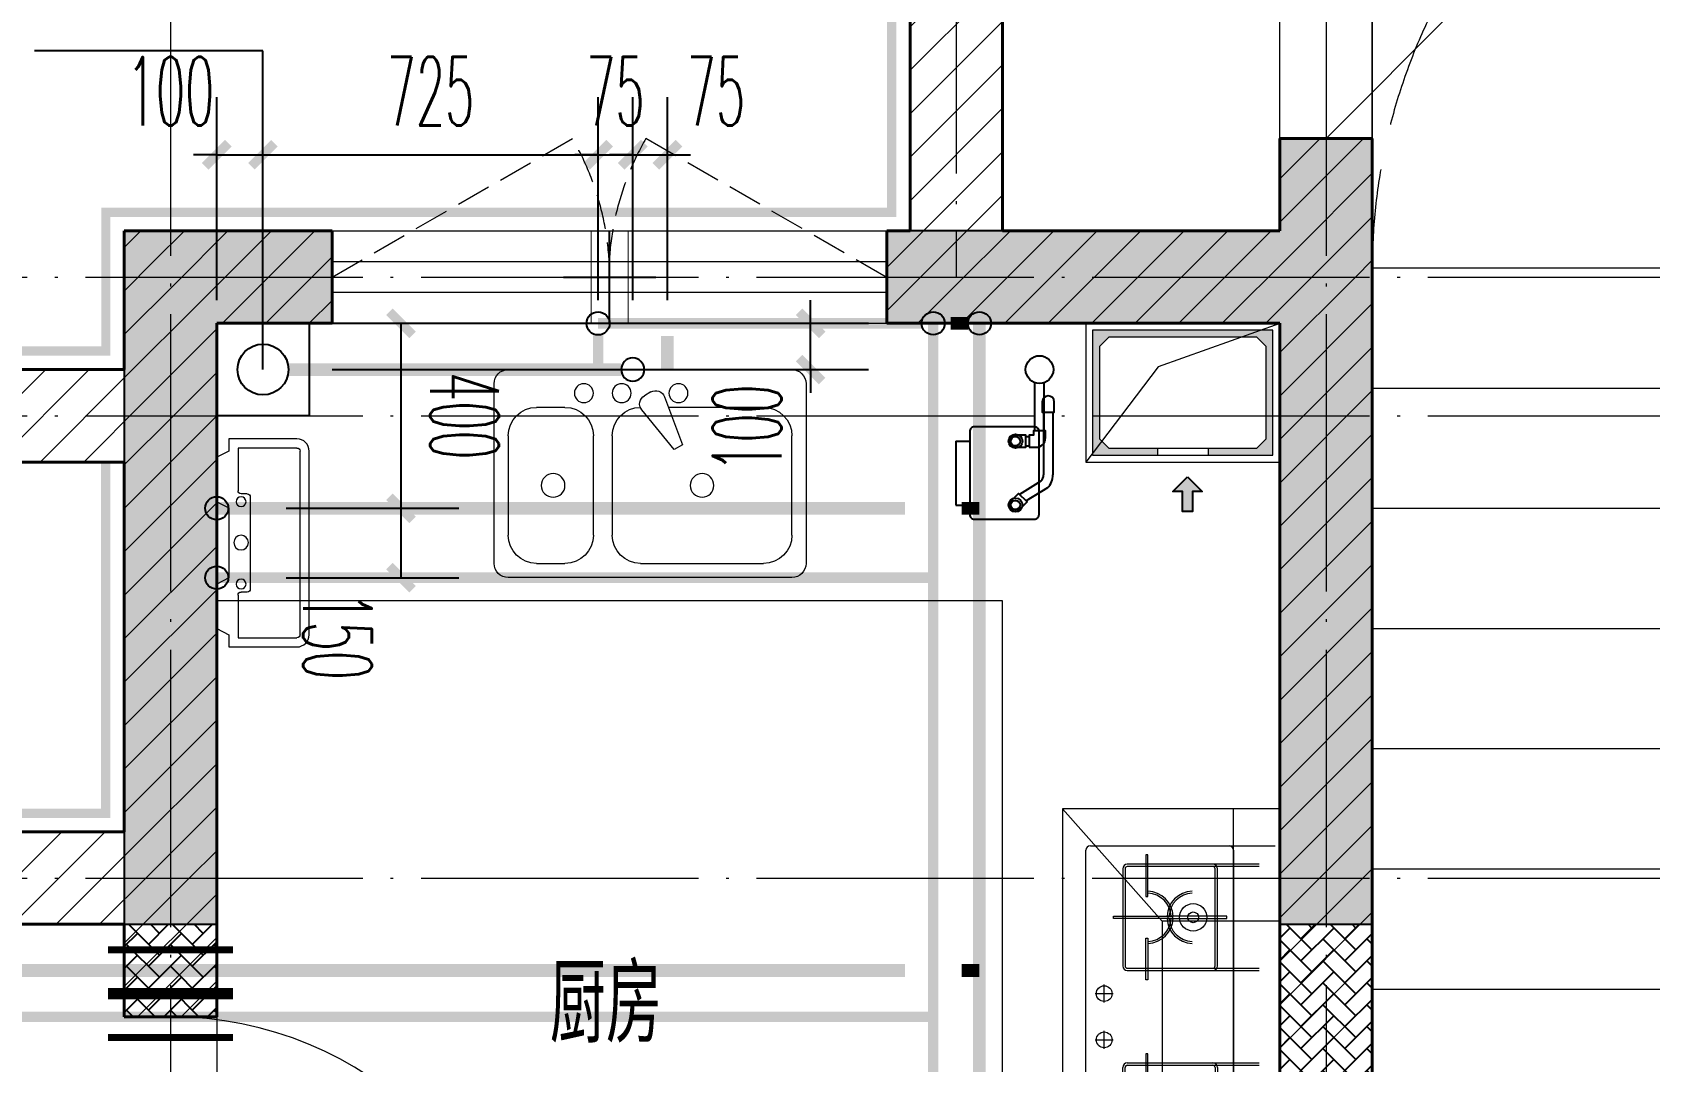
# Model space of a CAD drawing. Extents: x 27938 to 650306, y -92720 to 1524912.
# Drawn here: x 281618 to 285117, y 112609 to 114835 of the extents above; entities that cross this region are included whole.
import ezdxf

# ---------------------------------------------------------------- set-up
doc = ezdxf.new("R2010")
doc.units = 0
doc.header["$LTSCALE"] = 1000
doc.header["$MEASUREMENT"] = 0
doc.linetypes.add('DASH', pattern=[0.35, 0.25, -0.1])
doc.linetypes.add('DOTE', pattern=[2.42, 2, -0.2, 0.02, -0.2])
for name, color, linetype in [('AH-FURNITURE', 1, 'Continuous'), ('COLUMN', 9, 'Continuous'), ('DIM_餐饮排水', 3, 'Continuous'), ('EQUIP_污水', 7, 'Continuous'), ('IP-bath&kitchen-JOHNSON', 4, 'Continuous'), ('PIPE-热给水', 5, 'RJ1'), ('PIPE-给水', 3, 'J1'), ('PIPE-餐饮排水', 41, 'P'), ('PUB_TEXT', 4, 'Continuous'), ('TWT_DIM', 3, 'Continuous'), ('VALVE_不分区给水', 7, 'Continuous'), ('VPIPE-热给水', 5, 'RJ1'), ('VPIPE-给水', 3, 'TG_J'), ('VPIPE-餐饮排水', 41, 'P'), ('保温', 6, 'Continuous'), ('建筑-排气道', 9, 'Continuous'), ('机电标识类', 1, 'Continuous')]:
    doc.layers.add(name, color=color, linetype=linetype)
for name, color, linetype, lineweight in [('DOTE', 19, 'DOTE', 9), ('LVTRY', 1, 'Continuous', 13), ('PUB_HATCH', 8, 'Continuous', 9), ('STAIR', 2, 'Continuous', 18), ('WALL', 9, 'Continuous', 40), ('WINDOW', 8, 'Continuous', 15), ('平面-空调室内机', 176, 'Continuous', 9), ('平面-空调预留孔', 173, 'Continuous', 15), ('空调', 76, 'Continuous', 13), ('立面-洞口示意', 152, 'Continuous', 13)]:
    doc.layers.add(name, color=color, linetype=linetype, lineweight=lineweight)
doc.styles.add('_TCH_DIM_T3', font='SIMPLEX.shx', dxfattribs={"width": 0.494118, "bigfont": 'GBCBIG.shx'})
doc.styles.add('DIM_FONT', font='SIMPLEX.shx', dxfattribs={"width": 0.56})
doc.styles.get("Standard").update_dxf_attribs({"font": 'gbenor.shx', "bigfont": 'gbcbig.shx'})
doc.styles.add('TG_LINETYPE', font='SIMPLEX', dxfattribs={"width": 0.8, "height": 3, "bigfont": 'HZTXT'})
doc.linetypes.add('J1', pattern='A,3,-0.2,["J1",Standard,S=0.25,R=0,X=-0.1,Y=-0.115],-0.35', length=3.55)
doc.linetypes.add('P', pattern='A,3,-0.2,["P",Standard,S=0.25,R=0,X=-0.1,Y=-0.115],-0.2', length=3.4)
doc.linetypes.add('RJ1', pattern='A,3,-0.2,["RJ1",Standard,S=0.25,R=0,X=-0.1,Y=-0.115],-0.5', length=3.7)
doc.linetypes.add('TG_J', pattern='A,2,-0.22,["J",TG_LINETYPE,S=0.1,R=0,X=-0.18,Y=-0.15],0', length=2.22)
doc.dimstyles.new('_TWT_ARCH&&50', dxfattribs={"dimtxt": 148.75, "dimasz": 50, "dimexe": 125, "dimexo": 150, "dimgap": 63.125, "dimtad": 1, "dimdec": 0, "dimzin": 0, "dimdsep": 46, "dimtxsty": '_TCH_DIM_T3', "dimblk": 'ARCHTICK', "dimcen": 0.09, "dimclrt": 7, "dimazin": 2, "dimtfac": 1, "dimtdec": 0, "dimtix": 1, "dimtmove": 2, "dimatfit": 3, "dimfxl": 1, "dimtolj": 1, "dimtzin": 0, "dimarcsym": 0})
pattern_1 = [(45, (0, 47.75), (-47.022601, 47.022601), [])]

# ---------------------------------------------------------------- blocks, each defined once
blk = doc.blocks.new('FGDGDRGSDGDG')
at = {"layer": 'DOTE', "linetype": 'DOTE', "ltscale": 0.3}
for p, q in [((499982.5, 529998.5), (499982.5, 523848.5)), ((502482.5, 529998.5), (502482.5, 522348.5)), ((501682.5, 527998.5), (501682.5, 526448.5)), ((488182.5, 526448.5), (546982.5, 526448.5)), ((488182.5, 526148.5), (546982.5, 526148.5)), ((488182.5, 525148.5), (546982.5, 525148.5))]:
    blk.add_line(p, q, dxfattribs=at)
blk = doc.blocks.new('rtyg7uyhg')
at = {"layer": 'LVTRY', "color": 0}
for p, q in [((194234.6, 45488.8), (193621, 45488.8)), ((193590.3, 45458.1), (193590.3, 45069.5)), ((194265.3, 45069.5), (194265.3, 45458.1)), ((193896.4, 45429.9), (193857.6, 45326.3)), ((193925.8, 45440.4), (193940.1, 45432.2)), ((193682.3, 45407), (193887.8, 45407)), ((193875.3, 45316), (193945.6, 45401.5)), ((194111.9, 45407), (194173.3, 45407)), ((193621, 45130.8), (193621, 45345.6)), ((194009.6, 45345.6), (194009.6, 45130.8)), ((194050.5, 45130.8), (194050.5, 45345.6)), ((194234.6, 45345.6), (194234.6, 45130.8)), ((193857.6, 45326.3), (193875.3, 45316)), ((193948.3, 45069.5), (193682.3, 45069.5)), ((194173.3, 45069.5), (194111.9, 45069.5)), ((193621, 45038.8), (194234.6, 45038.8))]:
    blk.add_line(p, q, dxfattribs=at)
for centre, radius in [((193866.4, 45437.7), 20.5), ((193989.2, 45437.7), 20.5), ((194071, 45437.7), 20.5), ((193815.3, 45238.2), 25.6), ((194137.5, 45238.2), 25.6)]:
    blk.add_circle(centre, radius, dxfattribs=at)
for centre, radius, start, end in [((193621, 45458.1), 30.7, 90, 180), ((194234.6, 45458.1), 30.7, 360, 90), ((193915.6, 45422.7), 20.5, 60, 159.4623), ((193929.8, 45414.5), 20.5, 320.5377, 60), ((193682.3, 45345.6), 61.4, 90, 180), ((193948.3, 45345.6), 61.4, 360, 90), ((194111.9, 45345.6), 61.4, 90, 180), ((194173.3, 45345.6), 61.4, 360, 90), ((193682.3, 45130.8), 61.4, 180, 270), ((193948.3, 45130.8), 61.4, 270, 360), ((194111.9, 45130.8), 61.4, 180, 270), ((194173.3, 45130.8), 61.4, 270, 360), ((193621, 45069.5), 30.7, 180, 270), ((194234.6, 45069.5), 30.7, 270, 360)]:
    blk.add_arc(centre, radius, start, end, dxfattribs=at)
at = {"layer": 'LVTRY', "color": 0, "style": 'DIM_FONT', "width": 0.8, "flags": 9}
for tag in ['YSIZE', 'XSIZE']:
    blk.add_attdef(tag, (193927.8, 45487.8), '', height=0.5, rotation=90, dxfattribs=at)
blk = doc.blocks.new('A-Kitchen-7')
at = {"layer": 'LVTRY', "color": 0}
for p, q in [((-518.7, 779.7), (-7.2, 834.3)), ((-7.2, 834.3), (-3.6, 810.6)), ((-3.6, 810.6), (-515, 756)), ((-29.1, 767), (-35.2, 806.4)), ((-515, 756), (-518.7, 779.7)), ((515, 756), (-515, 756)), ((-515, 756), (-515, 40)), ((-485.6, 760.5), (-484.9, 756)), ((-29.1, 767), (-112.1, 756)), ((515, 780), (0, 780)), ((0, 756), (0, 780)), ((515, 756), (515, 780)), ((515, 40), (515, 756)), ((-515, 40), (515, 40))]:
    blk.add_line(p, q, dxfattribs=at)
blk.add_lwpolyline([(-468.9, 40), (-468.9, 0), (468.9, 0), (468.9, 40)], close=True, dxfattribs=at)
blk = doc.blocks.new('A$C60D053AF')
at = {"layer": 'AH-FURNITURE', "color": 0}
for p, q in [((232.5, -90), (128.3, -90)), ((192.5, -71), (327.6, -71)), ((192.5, -91), (327.6, -91)), ((341.7, -96.9), (370, -143.2)), ((355.9, -82.7), (384.2, -129)), ((232.5, -110), (128.3, -110)), ((245, -129.5), (245, -122.5)), ((265, -129.5), (265, -122.5)), ((255, -281), (255, -251)), ((393, -281), (393, -251)), ((255, -281), (393, -281))]:
    blk.add_line(p, q, dxfattribs=at)
for points in [[(170, -68, 1), (170, -94), (192.5, -94), (192.5, -68)], [(234, -251), (414, -251, 0.414214), (424, -241), (424, -111, 0.414214), (414, -101), (234, -101, 0.414214), (224, -111), (224, -241, 0.414214)], [(268, -122.5), (268, -107, 0.414214), (248, -87), (232.5, -87), (232.5, -113), (242, -113), (242, -122.5)], [(242, -152, 1), (268, -152), (268, -129.5), (242, -129.5)], [(383.8, -161.2, 1), (402.2, -142.8), (386.3, -126.9), (367.9, -145.3)]]:
    blk.add_lwpolyline(points, format="xyb", close=True, dxfattribs=at)
for centre, radius in [((100, -100), 30), ((255, -152), 15), ((393, -152), 15), ((255, -152), 10), ((393, -152), 10)]:
    blk.add_circle(centre, radius, dxfattribs=at)
for radius in [40, 20]:
    blk.add_arc((327.6, -111), radius, 45, 90, dxfattribs=at)
blk = doc.blocks.new('FRSDFDGDGDRGDR')
at = {"layer": '平面-空调预留孔', "color": 0}
for p, q in [((699618.9, 775447.8), (699746.3, 775447.8)), ((699746.3, 775447.8), (699746.3, 775355.4)), ((699612.3, 775044), (699612.3, 775441.2)), ((699719.9, 775342.2), (699719.9, 775143)), ((699726.5, 775348.8), (699739.7, 775348.8)), ((699726.5, 775136.4), (699739.7, 775136.4)), ((699746.3, 775129.8), (699746.3, 775037.4)), ((699746.3, 775037.4), (699618.9, 775037.4))]:
    blk.add_line(p, q, dxfattribs=at)
blk.add_lwpolyline([(699766.1, 775166.7), (699792.5, 775153.5), (699792.5, 775057.2), (699766.1, 775044), (699766.1, 775017.6), (699618.9, 775017.6, -0.414214), (699592.5, 775044), (699592.5, 775441.2, -0.414214), (699618.9, 775467.6), (699766.1, 775467.6), (699766.1, 775441.2), (699792.5, 775428), (699792.5, 775331.6), (699766.1, 775318.4)], format="xyb", close=True, dxfattribs=at)
for centre, radius in [((699739.7, 775331.6), 10.6), ((699739.7, 775243.2), 15.8), ((699739.7, 775153.5), 10.6)]:
    blk.add_circle(centre, radius, dxfattribs=at)
for centre, start, end in [((699618.9, 775441.2), 90, 180), ((699726.5, 775342.2), 90, 180), ((699739.7, 775355.4), 270, 360), ((699726.5, 775143), 180, 270), ((699739.7, 775129.8), 0, 90), ((699618.9, 775044), 180, 270)]:
    blk.add_arc(centre, 6.6, start, end, dxfattribs=at)
blk = doc.blocks.new('*U41')
h = blk.add_hatch(color=0)
h.set_gradient(color1=(0, 0, 255), rotation=180, tint=1)
h.paths.add_polyline_path([(0, 0), (-6.35, -6.35), (-6.35, -2.159), (-15, -2.159), (-15, 2.159), (-6.35, 2.159), (-6.35, 6.35)])
at = {"color": 0, "linetype": 'Continuous'}
blk.add_lwpolyline([(0, 0), (-6.35, -6.35), (-6.35, -2.159), (-15, -2.159), (-15, 2.159), (-6.35, 2.159), (-6.35, 6.35)], close=True, dxfattribs=at)
blk = doc.blocks.new('sgrsefv')
at = {"layer": 'PUB_HATCH'}
blk.add_hatch(color=0, dxfattribs=at).paths.add_polyline_path([(1112933.3, 840916.3), (1112933.3, 840646.3), (1113073.3, 840646.3), (1113073.3, 840661.3), (1112968.3, 840661.3), (1112948.3, 840681.3), (1112948.3, 840881.3), (1112968.3, 840901.3), (1113288.3, 840901.3), (1113308.3, 840881.3), (1113308.3, 840681.3), (1113288.3, 840661.3), (1113183.3, 840661.3), (1113183.3, 840646.3), (1113323.3, 840646.3), (1113323.3, 840916.3)])
at = {"layer": 'LVTRY', "color": 0}
for p, q in [((1113073.3, 840661.3), (1113073.3, 840646.3)), ((1113183.3, 840661.3), (1113183.3, 840646.3))]:
    blk.add_line(p, q, dxfattribs=at)
for points in [[(1112918.3, 840931.3), (1113338.3, 840931.3), (1113338.3, 840631.3), (1112918.3, 840631.3)], [(1112933.3, 840916.3), (1113323.3, 840916.3), (1113323.3, 840646.3), (1112933.3, 840646.3)], [(1113288.3, 840661.3), (1112968.3, 840661.3), (1112948.3, 840681.3), (1112948.3, 840881.3), (1112968.3, 840901.3), (1113288.3, 840901.3), (1113308.3, 840881.3), (1113308.3, 840681.3), (1113288.3, 840661.3)]]:
    blk.add_lwpolyline(points, close=True, dxfattribs=at)
at = {"layer": '立面-洞口示意', "color": 0}
blk.add_lwpolyline([(1112918.3, 840931.3), (1113181.8, 840837.4), (1113338.3, 840631.3)], dxfattribs=at)
at = {"layer": '建筑-排气道', "color": 8, "xscale": -5, "yscale": 5, "zscale": 5, "rotation": 270}
blk.add_blockref('*U41', (1113118.4, 840599), dxfattribs=at)
blk = doc.blocks.new('GDGDGDRGDG')
at = {"layer": 'IP-bath&kitchen-JOHNSON', "color": 0}
blk.add_lwpolyline([(500282.5, 526348.5), (500282.5, 526148.5), (500082.5, 526148.5)], dxfattribs=at)
at = {"layer": 'LVTRY', "color": 0}
for p, q in [((502128.2, 525055.5), (501912.3, 525298.5)), ((502382.5, 525298.5), (501912.3, 525298.5)), ((501912.3, 525298.5), (501912.3, 524398.5)), ((502282.5, 524398.5), (502282.5, 525298.5)), ((501962.5, 524488.5), (501962.5, 525208.5)), ((501972.5, 525218.5), (502372.5, 525218.5)), ((502282.5, 525208.5), (502282.5, 524488.5)), ((502337.5, 525178.5), (502052.5, 525178.5)), ((502337.5, 525173.5), (502052.5, 525173.5)), ((502092.7, 525198.5), (502092.7, 525108.5)), ((502097.2, 525198.5), (502092.7, 525198.5)), ((502097.2, 525108.5), (502097.2, 525198.5)), ((502042.5, 525168.5), (502042.5, 524958.5)), ((502047.5, 525168.5), (502047.5, 524958.5)), ((502242.5, 524958.5), (502242.5, 525168.5)), ((502247.5, 524958.5), (502247.5, 525168.5)), ((502092.7, 525108.5), (502097.2, 525108.5)), ((502022.5, 525065.7), (502150, 525065.7)), ((502022.5, 525061.2), (502022.5, 525065.7)), ((502150, 525061.2), (502022.5, 525061.2)), ((502382.5, 525055.5), (502128.2, 525055.5)), ((502128.2, 525055.5), (502128.2, 524640.4)), ((502267.5, 525065.7), (502140, 525065.7)), ((502140, 525065.7), (502140, 525061.2)), ((502140, 525061.2), (502267.5, 525061.2)), ((502150, 525065.7), (502150, 525061.2)), ((502267.5, 525061.2), (502267.5, 525065.7)), ((502282.5, 524640.4), (502282.5, 525055.5)), ((502092.7, 524928.5), (502092.7, 525018.5)), ((502092.7, 525018.5), (502097.2, 525018.5)), ((502097.2, 525018.5), (502097.2, 524928.5)), ((502052.5, 524953.5), (502337.5, 524953.5)), ((502052.5, 524948.5), (502337.5, 524948.5)), ((502097.2, 524928.5), (502092.7, 524928.5)), ((501983.1, 524898.5), (502021.9, 524898.5)), ((502002.5, 524879.1), (502002.5, 524917.9)), ((501983.1, 524798.5), (502021.9, 524798.5)), ((502002.5, 524779.1), (502002.5, 524817.9)), ((502092.7, 524768.5), (502092.7, 524678.5)), ((502097.2, 524768.5), (502092.7, 524768.5)), ((502097.2, 524678.5), (502097.2, 524768.5)), ((502042.5, 524528.5), (502042.5, 524738.5)), ((502047.5, 524528.5), (502047.5, 524738.5)), ((502052.5, 524748.5), (502337.5, 524748.5)), ((502052.5, 524743.5), (502337.5, 524743.5)), ((502242.5, 524738.5), (502242.5, 524528.5)), ((502247.5, 524738.5), (502247.5, 524528.5)), ((502092.7, 524678.5), (502097.2, 524678.5)), ((501912.3, 524398.5), (502128.2, 524640.4)), ((502150, 524635.7), (502022.5, 524635.7)), ((502022.5, 524635.7), (502022.5, 524631.2)), ((502022.5, 524631.2), (502150, 524631.2)), ((502128.2, 524640.4), (502382.5, 524640.4)), ((502140, 524631.2), (502140, 524635.7)), ((502140, 524635.7), (502267.5, 524635.7)), ((502267.5, 524631.2), (502140, 524631.2)), ((502150, 524631.2), (502150, 524635.7)), ((502267.5, 524635.7), (502267.5, 524631.2)), ((502092.7, 524498.5), (502092.7, 524588.5)), ((502092.7, 524588.5), (502097.2, 524588.5)), ((502097.2, 524588.5), (502097.2, 524498.5)), ((502337.5, 524523.5), (502052.5, 524523.5)), ((502337.5, 524518.5), (502052.5, 524518.5)), ((502372.5, 524478.5), (501972.5, 524478.5)), ((502097.2, 524498.5), (502092.7, 524498.5)), ((501912.3, 524398.5), (502382.5, 524398.5))]:
    blk.add_line(p, q, dxfattribs=at)
blk.add_lwpolyline([(501782.5, 523948.5), (501782.5, 525748.5), (500082.4, 525748.5)], dxfattribs=at)
for centre, radius in [((502195, 525063.5), 29.7), ((502195, 525063.5), 11.7), ((502002.5, 524898.5), 17), ((502002.5, 524798.5), 17), ((502195, 524633.5), 29.7), ((502195, 524633.5), 11.7)]:
    blk.add_circle(centre, radius, dxfattribs=at)
for centre, radius, start, end in [((501972.5, 525208.5), 10, 90, 180), ((502272.5, 525208.5), 10, 0, 90), ((502052.5, 525168.5), 10, 90, 180), ((502052.5, 525168.5), 5, 90, 180), ((502237.5, 525168.5), 10, 0, 90), ((502237.5, 525168.5), 5, 0, 90), ((502095, 525063.5), 56.7, 2.2742, 87.7258), ((502095, 525063.5), 52.2, 2.4704, 87.5296), ((502195, 525063.5), 56.7, 92.2742, 177.7258), ((502195, 525063.5), 52.2, 92.4704, 177.5296), ((502095, 525063.5), 56.7, 272.2742, 357.7258), ((502095, 525063.5), 52.2, 272.4704, 357.5296), ((502195, 525063.5), 56.7, 182.2742, 267.7258), ((502195, 525063.5), 52.2, 182.4704, 267.5296), ((502052.5, 524958.5), 10, 180, 270), ((502052.5, 524958.5), 5, 180, 270), ((502237.5, 524958.5), 5, 270, 0), ((502237.5, 524958.5), 10, 270, 0), ((502052.5, 524738.5), 10, 90, 180), ((502052.5, 524738.5), 5, 90, 180), ((502237.5, 524738.5), 10, 0, 90), ((502237.5, 524738.5), 5, 0, 90), ((502095, 524633.5), 56.7, 2.2742, 87.7258), ((502095, 524633.5), 52.2, 2.4704, 87.5296), ((502195, 524633.5), 56.7, 92.2742, 177.7258), ((502195, 524633.5), 52.2, 92.4704, 177.5296), ((502095, 524633.5), 56.7, 272.2742, 357.7258), ((502095, 524633.5), 52.2, 272.4704, 357.5296), ((502195, 524633.5), 56.7, 182.2742, 267.7258), ((502195, 524633.5), 52.2, 182.4704, 267.5296), ((502052.5, 524528.5), 10, 180, 270), ((502052.5, 524528.5), 5, 180, 270), ((502237.5, 524528.5), 5, 270, 0), ((502237.5, 524528.5), 10, 270, 0), ((501972.5, 524488.5), 10, 180, 270), ((502272.5, 524488.5), 10, 270, 0)]:
    blk.add_arc(centre, radius, start, end, dxfattribs=at)
at = {"color": 8, "xscale": -1}
for name, p in [('sgrsefv', (1615300.8, -314582.9)), ('rtyg7uyhg', (694947.8, 480759.7)), ('FRSDFDGDGDRGDR', (1199875, -249369.1))]:
    blk.add_blockref(name, p, dxfattribs=at)
at = {"color": 8, "rotation": 270}
blk.add_blockref('A$C60D053AF', (501962.5, 526348.5), dxfattribs=at)
at = {"layer": 'LVTRY', "color": 8, "extrusion": (0, 0, -1), "xscale": -0.7999999999883585, "yscale": 0.7999999999883585, "zscale": -0.7999999999883585, "rotation": 270}
blk.add_blockref('A-Kitchen-7', (-500582.5, 523286.5), dxfattribs=at)
blk = doc.blocks.new('gdfgdgdgr')
at = {"layer": 'PUB_HATCH'}
for points in [[(488627.5, 530413.9), (489477.5, 530413.9), (489477.5, 529113.9), (489677.5, 529113.9), (489677.5, 530813.9), (489477.5, 530813.9), (489477.5, 530613.9), (488627.5, 530613.9)], [(487427.5, 530413.9), (487427.5, 530613.9), (486977.4, 530613.9), (486977.4, 529113.9), (487177.4, 529113.9), (487177.4, 530413.9)]]:
    blk.add_hatch(color=256, dxfattribs=at).paths.add_polyline_path(points)
at = {"layer": 'COLUMN', "color": 8}
for p, q in [((489677.5, 530813.9), (489477.5, 530813.9)), ((489477.5, 530813.9), (489477.5, 530613.9)), ((489677.5, 529113.9), (489677.5, 530813.9)), ((487427.5, 530613.9), (486977.4, 530613.9)), ((486977.4, 530613.9), (486977.4, 529113.9)), ((487427.5, 530413.9), (487427.5, 530613.9)), ((489477.5, 530613.9), (488627.5, 530613.9)), ((488627.5, 530613.9), (488627.5, 530413.9)), ((487177.4, 529113.9), (487177.4, 530413.9)), ((487177.4, 530413.9), (487427.5, 530413.9)), ((488627.5, 530413.9), (489477.5, 530413.9)), ((489477.5, 530413.9), (489477.5, 529113.9)), ((486977.4, 529113.9), (487177.4, 529113.9)), ((489477.5, 529113.9), (489677.5, 529113.9))]:
    blk.add_line(p, q, dxfattribs=at)
blk = doc.blocks.new('dongkong')
at = {"color": 0}
blk.add_wipeout([(-603756, 210771), (-603756, 210570.8), (-603836, 210570.8), (-603836, 210771)], dxfattribs=at)
at = {"layer": '机电标识类', "color": 0, "linetype": 'DASH', "ltscale": 400}
for p, q in [((-603796, 210771), (-603796, 210570.8)), ((-603896, 210670.7), (-603696, 210670.7))]:
    blk.add_line(p, q, dxfattribs=at)
at = {"layer": '空调', "color": 0, "linetype": 'DASH', "const_width": 2}
blk.add_lwpolyline([(-603756, 210771), (-603756, 210570.8), (-603836, 210570.8), (-603836, 210771)], close=True, dxfattribs=at)
blk = doc.blocks.new('A$C263B1184')
at = {"layer": '保温', "linetype": 'ByBlock', "ltscale": 10}
h = blk.add_hatch(dxfattribs=at)
h.set_pattern_fill('AR-HBONE', color=251, scale=55)
h.set_pattern_definition([(45, (-1012960.393, -342660.66), (0, 47.4157523), [100.584, -33.528]), (135, (-1012936.685, -342636.954), (3e-15, 47.4157523), [100.584, -33.528])])
h.paths.add_polyline_path([(-3700, 8800), (-3700, 9000), (-3900, 9000), (-3900, 8800)])
h = blk.add_hatch(dxfattribs=at)
h.set_pattern_fill('AR-HBONE', color=251, scale=55)
h.set_pattern_definition([(45, (-503782.47, -516048.46), (0, 47.4157523), [100.584, -33.528]), (135, (-503758.762, -516024.753), (3e-15, 47.4157523), [100.584, -33.528])])
h.paths.add_polyline_path([(-1199.9, 8300), (-1199.9, 9000), (-1399.9, 9000), (-1399.9, 8300)])
blk = doc.blocks.new('$VALVE$00000533')
at = {"ltscale": 0.5, "const_width": 25}
for points in [[(-225, 75), (225, 75)], [(-225, -75), (225, -75)]]:
    blk.add_lwpolyline(points, dxfattribs=at)
blk = doc.blocks.new('_ArchTick')
at = {"color": 0, "linetype": 'ByBlock', "const_width": 0.4}
blk.add_lwpolyline([(-0.5, -0.5), (0.5, 0.5)], dxfattribs=at)
blk = doc.blocks.new('*D279')
at = {"layer": 'Defpoints', "color": 0}
for p in [(282991.6, 114570.5), (282916.6, 114105.9), (282991.6, 114105.9)]:
    blk.add_point(p, dxfattribs=at)
at = {"layer": 'TWT_DIM', "color": 0, "lineweight": -2}
for p, q in [((282916.6, 114255.9), (282916.6, 114695.5)), ((282991.6, 114255.9), (282991.6, 114695.5)), ((282916.6, 114570.5), (282866.6, 114570.5)), ((282916.6, 114570.5), (282991.6, 114570.5)), ((282991.6, 114570.5), (283041.6, 114570.5))]:
    blk.add_line(p, q, dxfattribs=at)
at = {"layer": 'TWT_DIM', "color": 0, "lineweight": -2, "xscale": 50, "yscale": 50, "zscale": 50}
blk.add_blockref('_ArchTick', (282916.6, 114570.5), dxfattribs=at)
at = {"layer": 'TWT_DIM', "color": 0, "lineweight": -2, "xscale": 50, "yscale": 50, "zscale": 50, "rotation": 180}
blk.add_blockref('_ArchTick', (282991.6, 114570.5), dxfattribs=at)
at = {"layer": 'TWT_DIM', "color": 7, "insert": (283096.8, 114708), "char_height": 148.75, "attachment_point": 5, "style": '_TCH_DIM_T3'}
blk.add_mtext('\\A1;75', dxfattribs=at)
blk = doc.blocks.new('*D280')
at = {"layer": 'Defpoints', "color": 0}
for p in [(282916.6, 114570.5), (282841.6, 114105.9), (282916.6, 114105.9)]:
    blk.add_point(p, dxfattribs=at)
at = {"layer": 'TWT_DIM', "color": 0, "lineweight": -2}
for p, q in [((282841.6, 114255.9), (282841.6, 114695.5)), ((282916.6, 114255.9), (282916.6, 114695.5)), ((282841.6, 114570.5), (282791.6, 114570.5)), ((282841.6, 114570.5), (282916.6, 114570.5)), ((282916.6, 114570.5), (282966.6, 114570.5))]:
    blk.add_line(p, q, dxfattribs=at)
at = {"layer": 'TWT_DIM', "color": 0, "lineweight": -2, "xscale": 50, "yscale": 50, "zscale": 50}
blk.add_blockref('_ArchTick', (282841.6, 114570.5), dxfattribs=at)
at = {"layer": 'TWT_DIM', "color": 0, "lineweight": -2, "xscale": 50, "yscale": 50, "zscale": 50, "rotation": 180}
blk.add_blockref('_ArchTick', (282916.6, 114570.5), dxfattribs=at)
at = {"layer": 'TWT_DIM', "color": 7, "insert": (282879.1, 114708), "char_height": 148.75, "attachment_point": 5, "style": '_TCH_DIM_T3'}
blk.add_mtext('\\A1;75', dxfattribs=at)
blk = doc.blocks.new('*D281')
at = {"layer": 'Defpoints', "color": 0}
for p in [(282841.6, 114570.5), (282116.6, 114105.9), (282841.6, 114105.9)]:
    blk.add_point(p, dxfattribs=at)
at = {"layer": 'TWT_DIM', "color": 0, "lineweight": -2}
for p, q in [((282116.6, 114255.9), (282116.6, 114695.5)), ((282841.6, 114255.9), (282841.6, 114695.5)), ((282116.6, 114570.5), (282841.6, 114570.5))]:
    blk.add_line(p, q, dxfattribs=at)
at = {"layer": 'TWT_DIM', "color": 0, "lineweight": -2, "xscale": 50, "yscale": 50, "zscale": 50, "rotation": 180}
blk.add_blockref('_ArchTick', (282116.6, 114570.5), dxfattribs=at)
at = {"layer": 'TWT_DIM', "color": 0, "lineweight": -2, "xscale": 50, "yscale": 50, "zscale": 50}
blk.add_blockref('_ArchTick', (282841.6, 114570.5), dxfattribs=at)
at = {"layer": 'TWT_DIM', "color": 7, "insert": (282479.1, 114708), "char_height": 148.75, "attachment_point": 5, "style": '_TCH_DIM_T3'}
blk.add_mtext('\\A1;725', dxfattribs=at)
blk = doc.blocks.new('*D282')
at = {"layer": 'Defpoints', "color": 0}
for p in [(282016.6, 113805.9), (282415.3, 113805.9), (282016.6, 113655.7)]:
    blk.add_point(p, dxfattribs=at)
at = {"layer": 'TWT_DIM', "color": 0, "lineweight": -2}
for p, q in [((282166.6, 113805.9), (282540.3, 113805.9)), ((282415.3, 113655.7), (282415.3, 113805.9)), ((282166.6, 113655.7), (282540.3, 113655.7))]:
    blk.add_line(p, q, dxfattribs=at)
at = {"layer": 'TWT_DIM', "color": 0, "lineweight": -2, "xscale": 50, "yscale": 50, "zscale": 50}
for p, rotation in [((282415.3, 113805.9), 90.0001196666657), ((282415.3, 113655.7), 270.0001196666657)]:
    blk.add_blockref('_ArchTick', p, dxfattribs=dict(at, rotation=rotation))
at = {"layer": 'TWT_DIM', "color": 7, "insert": (282277.8, 113529.1), "char_height": 148.75, "attachment_point": 5, "rotation": 270.0001, "style": '_TCH_DIM_T3'}
blk.add_mtext('\\A1;150', dxfattribs=at)
blk = doc.blocks.new('*D283')
at = {"layer": 'Defpoints', "color": 0}
for p in [(282016.6, 114205.9), (282415.3, 114205.9), (282016.6, 113805.9)]:
    blk.add_point(p, dxfattribs=at)
at = {"layer": 'TWT_DIM', "color": 0, "lineweight": -2}
for p, q in [((282166.6, 114205.9), (282540.3, 114205.9)), ((282415.3, 113805.9), (282415.3, 114205.9)), ((282166.6, 113805.9), (282540.3, 113805.9))]:
    blk.add_line(p, q, dxfattribs=at)
at = {"layer": 'TWT_DIM', "color": 0, "lineweight": -2, "xscale": 50, "yscale": 50, "zscale": 50}
for p, rotation in [((282415.3, 114205.9), 90.00011966665649), ((282415.3, 113805.9), 270.0001196666565)]:
    blk.add_blockref('_ArchTick', p, dxfattribs=dict(at, rotation=rotation))
at = {"layer": 'TWT_DIM', "color": 7, "insert": (282552.8, 114005.9), "char_height": 148.75, "attachment_point": 5, "rotation": 270.0001, "style": '_TCH_DIM_T3'}
blk.add_mtext('\\A1;400', dxfattribs=at)
blk = doc.blocks.new('*D447')
at = {"layer": 'Defpoints', "color": 0}
for p in [(282116.6, 114570.5), (282016.6, 114105.9), (282116.6, 114105.9)]:
    blk.add_point(p, dxfattribs=at)
at = {"layer": 'TWT_DIM', "color": 0, "lineweight": -2}
for p, q in [((282016.6, 114255.9), (282016.6, 114695.5)), ((282116.6, 114255.9), (282116.6, 114695.5)), ((282016.6, 114570.5), (281966.6, 114570.5)), ((282016.6, 114570.5), (282116.6, 114570.5)), ((282116.6, 114570.5), (282166.6, 114570.5))]:
    blk.add_line(p, q, dxfattribs=at)
at = {"layer": 'TWT_DIM', "color": 0, "lineweight": -2, "xscale": 50, "yscale": 50, "zscale": 50}
blk.add_blockref('_ArchTick', (282016.6, 114570.5), dxfattribs=at)
at = {"layer": 'TWT_DIM', "color": 0, "lineweight": -2, "xscale": 50, "yscale": 50, "zscale": 50, "rotation": 180}
blk.add_blockref('_ArchTick', (282116.6, 114570.5), dxfattribs=at)
at = {"layer": 'TWT_DIM', "color": 7, "insert": (281916.6, 114708), "char_height": 148.75, "attachment_point": 5, "style": '_TCH_DIM_T3'}
blk.add_mtext('\\A1;100', dxfattribs=at)
blk = doc.blocks.new('*D448')
at = {"layer": 'Defpoints', "color": 0}
for p in [(282116.6, 114205.9), (283301.4, 114205.9), (282116.6, 114105.9)]:
    blk.add_point(p, dxfattribs=at)
at = {"layer": 'TWT_DIM', "color": 0, "lineweight": -2}
for p, q in [((283301.4, 114205.9), (283301.4, 114255.9)), ((282266.6, 114205.9), (283426.4, 114205.9)), ((283301.4, 114105.9), (283301.4, 114205.9)), ((282266.6, 114105.9), (283426.4, 114105.9)), ((283301.4, 114105.9), (283301.4, 114055.9))]:
    blk.add_line(p, q, dxfattribs=at)
at = {"layer": 'TWT_DIM', "color": 0, "lineweight": -2, "xscale": 50, "yscale": 50, "zscale": 50}
for p, rotation in [((283301.4, 114205.9), 270), ((283301.4, 114105.9), 90)]:
    blk.add_blockref('_ArchTick', p, dxfattribs=dict(at, rotation=rotation))
at = {"layer": 'TWT_DIM', "color": 7, "insert": (283163.9, 113979.2), "char_height": 148.75, "attachment_point": 5, "rotation": 90, "style": '_TCH_DIM_T3'}
blk.add_mtext('\\A1;100', dxfattribs=at)
blk = doc.blocks.new('$TwtSys$00000147')
blk.add_circle((0, 0, 0), 25)
blk = doc.blocks.new('$WINLIB2D$00000001')
at = {"color": 0}
for points in [[(-0.5, 0.5), (-0.5, -0.5)], [(-0.5, 0.5), (0.5, 0.5)], [(0.5, -0.5), (0.5, 0.5)], [(0.5, 0.1667), (-0.5, 0.1667)], [(0.5, -0.1667), (-0.5, -0.1667)], [(-0.5, -0.5), (0.5, -0.5)]]:
    blk.add_lwpolyline(points, dxfattribs=at)
blk = doc.blocks.new('$DorLib2D$00000001')
for p, q in [((0.45, 0.975), (0.5, 0.975)), ((0.45, 0), (0.45, 0.975)), ((0.5, 0), (0.5, 0.975)), ((0.5, 0), (0.45, 0))]:
    blk.add_line(p, q)
at = {"lineweight": 13}
blk.add_arc((0.475, 0), 0.975, 91.4693, 180, dxfattribs=at)
blk = doc.blocks.new('$DorLib2D$00000116')
at = {"color": 0}
for p, q in [((-0.5, 0), (-0.1464, 0.3536)), ((0.5, 0), (0.1464, 0.3536))]:
    blk.add_line(p, q, dxfattribs=at)
for centre, start, end in [((-0.5, 0), 0, 45), ((0.5, 0), 135, 180)]:
    blk.add_arc(centre, 0.5, start, end, dxfattribs=at)

msp = doc.modelspace()

# ---------------------------------------------------------------- hatches: boundary and pattern name
at = {"layer": 'PUB_HATCH'}
h = msp.add_hatch(dxfattribs=at)
h.set_pattern_fill('普通砖', color=256, scale=50, style=0)
h.set_pattern_definition(pattern_1)
h.paths.add_polyline_path([(283716.6, 115755.9), (283516.6, 115955.9), (283516.6, 114405.9), (283616.6, 114339.2), (283716.6, 114405.9)])
h = msp.add_hatch(dxfattribs=at)
h.set_pattern_fill('普通砖', color=256, scale=50, style=0)
h.set_pattern_definition(pattern_1)
h.paths.add_polyline_path([(284516.6, 114305.9), (284516.6, 114605.9), (284316.6, 114605.9), (284316.6, 114405.9), (284383.2, 114305.9)])
h = msp.add_hatch(dxfattribs=at)
h.set_pattern_fill('普通砖', color=256, scale=50, style=0)
h.set_pattern_definition(pattern_1)
h.paths.add_polyline_path([(282016.6, 114205.9), (281816.6, 114405.9), (281816.6, 114105.9), (281883.2, 114005.9), (282016.6, 114005.9)])
h = msp.add_hatch(dxfattribs=at)
h.set_pattern_fill('普通砖', color=256, scale=50, style=0)
h.set_pattern_definition(pattern_1)
h.paths.add_polyline_path([(282016.6, 114205.9), (282266.6, 114205.9), (282266.6, 114405.9), (281816.6, 114405.9)])
h = msp.add_hatch(dxfattribs=at)
h.set_pattern_fill('普通砖', color=256, scale=50, style=0)
h.set_pattern_definition(pattern_1)
h.paths.add_polyline_path([(283516.6, 114405.9), (283466.6, 114405.9), (283466.6, 114205.9), (283616.6, 114205.9), (283616.6, 114339.2)])
h = msp.add_hatch(dxfattribs=at)
h.set_pattern_fill('普通砖', color=256, scale=50, style=0)
h.set_pattern_definition(pattern_1)
h.paths.add_polyline_path([(284383.2, 114305.9), (284316.6, 114405.9), (283716.6, 114405.9), (283616.6, 114339.2), (283616.6, 114205.9), (284316.6, 114205.9)])
h = msp.add_hatch(dxfattribs=at)
h.set_pattern_fill('普通砖', color=256, scale=50, style=0)
h.set_pattern_definition(pattern_1)
h.paths.add_polyline_path([(284383.2, 111705.9), (284516.6, 111705.9), (284516.6, 114305.9), (284383.2, 114305.9), (284316.6, 114205.9), (284316.6, 111805.9)])
h = msp.add_hatch(dxfattribs=at)
h.set_pattern_fill('普通砖', color=256, scale=50, style=0)
h.set_pattern_definition(pattern_1)
h.paths.add_polyline_path([(281883.2, 114005.9), (281816.6, 114105.9), (281416.6, 114105.9), (281416.6, 113905.9), (281816.6, 113905.9)])
h = msp.add_hatch(dxfattribs=at)
h.set_pattern_fill('普通砖', color=256, scale=50, style=0)
h.set_pattern_definition(pattern_1)
h.paths.add_polyline_path([(281883.2, 114005.9), (281816.6, 113905.9), (281816.6, 113105.9), (281883.2, 113005.9), (282016.6, 113005.9), (282016.6, 114005.9)])
h = msp.add_hatch(dxfattribs=at)
h.set_pattern_fill('普通砖', color=256, scale=50, style=0)
h.set_pattern_definition(pattern_1)
h.paths.add_polyline_path([(281816.6, 113105.9), (281216.6, 113105.9), (281216.6, 112905.9), (281816.6, 112905.9), (281883.2, 113005.9)])
h = msp.add_hatch(dxfattribs=at)
h.set_pattern_fill('普通砖', color=256, scale=50, style=0)
h.set_pattern_definition(pattern_1)
h.paths.add_polyline_path([(281816.6, 112905.9), (281816.6, 112705.9), (282016.6, 112705.9), (282016.6, 113005.9), (281883.2, 113005.9)])

# ---------------------------------------------------------------- linework, layer by layer
at = {"color": 8, "linetype": 'DASH', "ltscale": 0.8, "const_width": 20}
msp.add_lwpolyline([(278816.6, 113145.9), (281776.5, 113145.9), (281776.5, 113905.9)], dxfattribs=at)
at = {"layer": 'DIM_餐饮排水'}
for p, q in [((282116.6, 114795.1), (281622.7, 114795.1)), ((282116.6, 114105.9), (282116.6, 114795.1))]:
    msp.add_line(p, q, dxfattribs=at)
at = {"layer": 'PIPE-热给水', "ltscale": 0.5, "const_width": 22.5}
for points in [[(283566.7, 113655.7), (283566.7, 114205.9)], [(282016.6, 113655.7), (283566.7, 113655.7)], [(283566.7, 112705.9), (283566.7, 113655.7)], [(279016.6, 112705.9), (283566.7, 112705.9)], [(283566.7, 111405.9), (283566.7, 112705.9)]]:
    msp.add_lwpolyline(points, dxfattribs=at)
at = {"layer": 'PIPE-给水', "ltscale": 0.5, "const_width": 27.5}
for points in [[(283604.2, 114205.9), (283641.7, 114205.9)], [(283666.7, 114205.9), (283666.7, 113805.9)], [(283505.4, 113805.9), (282016.6, 113805.9)], [(283666.7, 113805.9), (283627.9, 113805.9)], [(283666.7, 113805.9), (283666.7, 112805.9)], [(278916.6, 112805.9), (283505.4, 112805.9)], [(283627.9, 112805.9), (283666.7, 112805.9)], [(283666.7, 112805.9), (283666.7, 111505.9)]]:
    msp.add_lwpolyline(points, dxfattribs=at)
at = {"layer": 'PIPE-餐饮排水', "ltscale": 0.5, "const_width": 27.5}
msp.add_lwpolyline([(282891.6, 114105.9), (282171.6, 114105.9)], dxfattribs=at)
at = {"layer": 'STAIR', "color": 8}
for p, q in [((284516.6, 115755.9), (284516.6, 114325.9)), ((284516.6, 112245.9), (284516.6, 114325.9)), ((284516.6, 114325.9), (285706.6, 114325.9)), ((284516.6, 114325.9), (285706.6, 114325.9)), ((284516.6, 114065.9), (285706.6, 114065.9)), ((284516.6, 113805.9), (285706.6, 113805.9)), ((284516.6, 113545.9), (285706.6, 113545.9)), ((284516.6, 113285.9), (285706.6, 113285.9)), ((284516.6, 113025.9), (285706.6, 113025.9)), ((284516.6, 112765.9), (285706.6, 112765.9))]:
    msp.add_line(p, q, dxfattribs=at)
at = {"layer": 'STAIR', "color": 8, "linetype": 'DASH'}
msp.add_lwpolyline([(284516.6, 114325.9, -0.414214), (285766.6, 115575.9), (285866.6, 115575.9, -0.414214), (287116.6, 114325.9)], format="xyb", dxfattribs=at)
at = {"layer": 'VPIPE-热给水'}
for centre in [(283566.7, 114205.9), (282016.6, 113655.7)]:
    msp.add_circle(centre, 25, dxfattribs=at)
at = {"layer": 'VPIPE-给水'}
for centre in [(283666.7, 114205.9), (282016.6, 113805.9)]:
    msp.add_circle(centre, 25, dxfattribs=at)
at = {"layer": 'VPIPE-餐饮排水'}
msp.add_circle((282116.6, 114105.9), 55, dxfattribs=at)
at = {"layer": 'WALL', "color": 8}
for p, q in [((283516.6, 115955.9), (283516.6, 114405.9)), ((283716.6, 115755.9), (283716.6, 114405.9)), ((284516.6, 114605.9), (284316.6, 114605.9)), ((284316.6, 114605.9), (284316.6, 114405.9)), ((284516.6, 114305.9), (284516.6, 114605.9)), ((281816.6, 114405.9), (281816.6, 114105.9)), ((282266.6, 114405.9), (281816.6, 114405.9)), ((282266.6, 114205.9), (282266.6, 114405.9)), ((283516.6, 114405.9), (283466.6, 114405.9)), ((283466.6, 114405.9), (283466.6, 114205.9)), ((284316.6, 114405.9), (283716.6, 114405.9)), ((284516.6, 111705.9), (284516.6, 114305.9)), ((282016.6, 114205.9), (282016.6, 114005.9)), ((282016.6, 114205.9), (282266.6, 114205.9)), ((283466.6, 114205.9), (283616.6, 114205.9)), ((284316.6, 114205.9), (283616.6, 114205.9)), ((284316.6, 111805.9), (284316.6, 114205.9)), ((281816.6, 114105.9), (281416.6, 114105.9)), ((282016.6, 114005.9), (282016.6, 113005.9)), ((281816.6, 113905.9), (281416.6, 113905.9)), ((281816.6, 113905.9), (281816.6, 113105.9)), ((281816.6, 113105.9), (281216.6, 113105.9)), ((282016.6, 112705.9), (282016.6, 113005.9)), ((281216.6, 112905.9), (281816.6, 112905.9)), ((281816.6, 112905.9), (281816.6, 112705.9)), ((281816.6, 112705.9), (282016.6, 112705.9))]:
    msp.add_line(p, q, dxfattribs=at)
at = {"layer": 'WINDOW', "color": 8}
for p, q in [((284316.6, 114605.9), (284316.6, 115405.9)), ((284516.6, 114605.9), (284516.6, 115405.9)), ((282016.6, 112705.9), (282016.6, 111905.9))]:
    msp.add_line(p, q, dxfattribs=at)
at = {"layer": 'WINDOW', "color": 8, "linetype": 'DASH', "ltscale": 0.3}
for points in [[(282266.6, 114305.9), (282786.2, 114605.9, -0.131652), (282866.6, 114305.9)], [(283464.7, 114305.9), (282945.1, 114605.9, 0.131652), (282864.7, 114305.9)]]:
    msp.add_lwpolyline(points, format="xyb", dxfattribs=at)

# ---------------------------------------------------------------- block references
msp.add_blockref('FGDGDRGSDGDG', (-218065.9, -412142.6))
at = {"color": 8}
for name, p in [('gdfgdgdgr', (-205160.8, -416208)), ('GDGDGDRGDG', (-218065.9, -412142.6)), ('A$C263B1184', (285716.6, 103905.9))]:
    msp.add_blockref(name, p, dxfattribs=at)
at = {"layer": 'EQUIP_污水', "yscale": -1, "rotation": 180}
msp.add_blockref('$TwtSys$00000147', (282916.6, 114105.9), dxfattribs=at)
at = {"layer": 'VALVE_不分区给水', "xscale": -0.6, "yscale": -0.6, "zscale": 0.6, "rotation": 180}
for p in [(281916.6, 112805.9, 3000), (281916.6, 112705.9, 6000)]:
    msp.add_blockref('$VALVE$00000533', p, dxfattribs=at)
at = {"layer": 'WINDOW', "color": 8, "xscale": 800, "zscale": 800}
for name, p, yscale, rotation in [('$DorLib2D$00000116', (284416.6, 115005.9), -800, 90.00000000186763), ('$DorLib2D$00000001', (281916.6, 112305.9), 800, 270)]:
    msp.add_blockref(name, p, dxfattribs=dict(at, yscale=yscale, rotation=rotation))

# ---------------------------------------------------------------- texts
at = {"layer": 'PUB_TEXT', "color": 8}
msp.add_text('厨房', height=168.79, dxfattribs=at).set_placement((282737.2, 112649.6))

# ---------------------------------------------------------------- dimensions: what is measured, and where the dimension line sits
at = {"layer": 'TWT_DIM'}
for base, p1, p2, angle, picture, middle in [((282116.6, 114570.5), (282016.6, 114105.9), (282116.6, 114105.9), 0, '*D447', (281916.6, 114708)), ((282415.3, 113805.9), (282016.6, 113655.7), (282016.6, 113805.9), 90.0001, '*D282', (282277.8, 113529.1))]:
    dim = msp.add_linear_dim(base=base, p1=p1, p2=p2, angle=angle, dimstyle='_TWT_ARCH&&50', dxfattribs=at)
    dim.commit()
    dim.dimension.update_dxf_attribs({"geometry": picture, "text_midpoint": middle, "dimtype": 129})
dim = msp.add_aligned_dim(p1=(282016.6, 113805.9), p2=(282016.6, 114205.9), distance=-398.7, dimstyle='_TWT_ARCH&&50', dxfattribs=at)
dim.commit()
dim.dimension.update_dxf_attribs({"geometry": '*D283', "text_midpoint": (282552.8, 114005.9)})

# ---------------------------------------------------------------- next in the draw order: block references
at = {"layer": '平面-空调室内机', "color": 8, "ltscale": 0.3, "xscale": -1, "rotation": 180}
msp.add_blockref('dongkong', (886662.6, 324976.7), dxfattribs=at)

# ---------------------------------------------------------------- next in the draw order: linework, layer by layer
at = {"color": 8, "linetype": 'DASH', "ltscale": 0.8, "const_width": 20}
msp.add_lwpolyline([(299516.8, 113145.9), (297856.9, 113145.9), (297856.9, 114145.9), (294576.8, 114145.9), (294576.8, 113145.9), (293056.8, 113145.9), (293056.6, 114145.9), (289856.9, 114145.9), (289856.9, 114445.9), (288156.8, 114445.9), (288156.8, 115995.9), (283476.8, 115995.9), (283476.8, 114445.9), (281776.7, 114445.9), (281776.7, 114145.9), (278576.8, 114145.8)], dxfattribs=at)
at = {"layer": 'PIPE-热给水', "ltscale": 0.5, "const_width": 22.5}
for points in [[(283541.7, 114205.9), (282841.6, 114205.9)], [(282841.6, 114105.9), (282841.6, 114180.7)]]:
    msp.add_lwpolyline(points, dxfattribs=at)
at = {"layer": 'PIPE-给水', "ltscale": 0.5, "const_width": 27.5}
msp.add_lwpolyline([(282991.6, 114178.7), (282991.6, 114105.9)], dxfattribs=at)
at = {"layer": 'VPIPE-热给水'}
msp.add_circle((282841.6, 114205.7), 25, dxfattribs=at)
at = {"layer": 'WINDOW', "color": 8, "linetype": 'DASH', "ltscale": 0.3}
for points in [[(282266.6, 114305.9), (282786.2, 114605.9, -0.131652), (282866.6, 114305.9)], [(283464.7, 114305.9), (282945.1, 114605.9, 0.131652), (282864.7, 114305.9)]]:
    msp.add_lwpolyline(points, format="xyb", dxfattribs=at)

# ---------------------------------------------------------------- next in the draw order: block references
at = {"layer": 'WINDOW', "color": 8, "xscale": -1200, "yscale": 200, "zscale": -1200, "rotation": 180}
msp.add_blockref('$WINLIB2D$00000001', (282866.6, 114305.9), dxfattribs=at)

# ---------------------------------------------------------------- next in the draw order: dimensions: what is measured, and where the dimension line sits
at = {"layer": 'TWT_DIM'}
for p1, p2, picture, middle in [((282116.6, 114105.9), (282841.6, 114105.9), '*D281', (282479.1, 114708)), ((282841.6, 114105.9), (282916.6, 114105.9), '*D280', (282879.1, 114708))]:
    dim = msp.add_aligned_dim(p1=p1, p2=p2, distance=464.7, dimstyle='_TWT_ARCH&&50', dxfattribs=at)
    dim.commit()
    dim.dimension.update_dxf_attribs({"geometry": picture, "text_midpoint": middle})
for base, p1, p2, angle, picture, middle in [((282991.6, 114570.5), (282916.6, 114105.9), (282991.6, 114105.9), 0, '*D279', (283096.8, 114708)), ((283301.4, 114205.9), (282116.6, 114105.9), (282116.6, 114205.9), 90, '*D448', (283163.9, 113979.2))]:
    dim = msp.add_linear_dim(base=base, p1=p1, p2=p2, angle=angle, dimstyle='_TWT_ARCH&&50', dxfattribs=at)
    dim.commit()
    dim.dimension.update_dxf_attribs({"geometry": picture, "text_midpoint": middle, "dimtype": 129})

doc.saveas('drawing.dxf')
